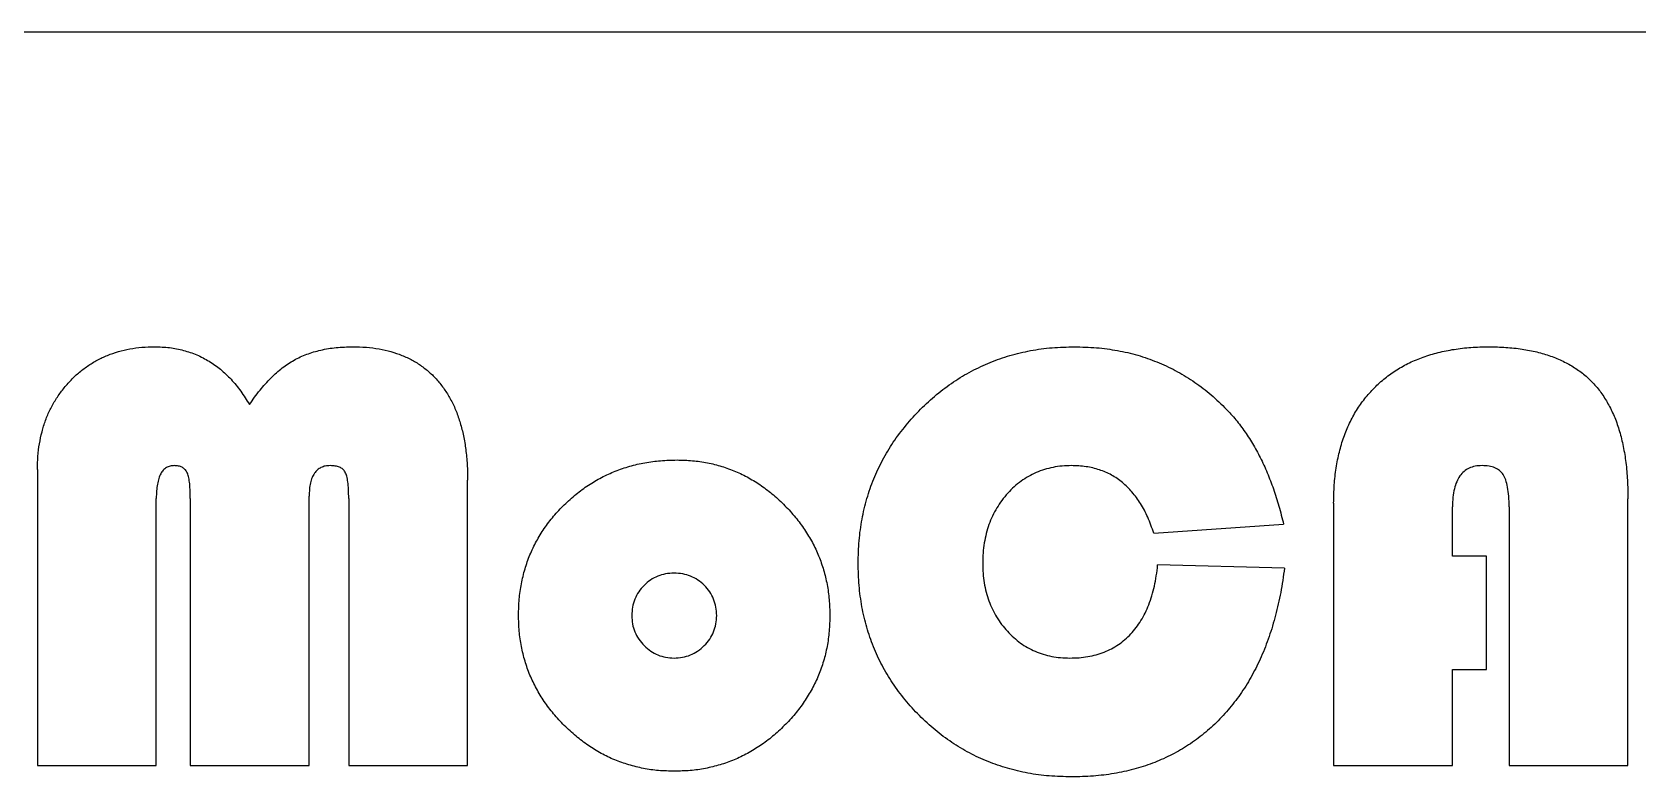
# Model space of a CAD drawing. Extents: x 0 to 255, y 0 to 328.
# Drawn here: x 110.77 to 150.17, y 129.47 to 147.75 of the extents above; entities that cross this region are included whole.
import ezdxf

# ---------------------------------------------------------------- set-up
doc = ezdxf.new("R2010")
doc.units = 0
doc.layers.add('Layer_1', color=7, linetype='CONTINUOUS')

msp = doc.modelspace()

# ---------------------------------------------------------------- linework, layer by layer
at = {"layer": 'Layer_1', "color": 7}
msp.add_lwpolyline([(150.662431, 147.751065), (110.162432, 147.751065)], dxfattribs=at)
at = {"layer": 'Layer_1', "color": 1}
for points in [[(110.898543, 137.016708), (110.898543, 129.751064)], [(121.454101, 129.751064), (121.454101, 136.758448)], [(117.565209, 129.751064), (117.565209, 136.359139)], [(113.815212, 129.751064), (113.815212, 136.307069)], [(114.648543, 136.307069), (114.648543, 129.751064)], [(118.537431, 136.307069), (118.537431, 129.751064)], [(142.704101, 136.194224), (142.704101, 129.751064)], [(145.620761, 134.889961), (145.620761, 136.100906)], [(147.009651, 136.100906), (147.009651, 129.751064)], [(149.926321, 129.751064), (149.926321, 136.294051)], [(138.290041, 135.45855), (141.475801, 135.673392)], [(146.454101, 134.889961), (145.620761, 134.889961)], [(146.454101, 132.11218), (146.454101, 134.889961)], [(141.497501, 134.594818), (138.385521, 134.675118)], [(145.620761, 132.11218), (146.454101, 132.11218)], [(145.620761, 129.751064), (145.620761, 132.11218)], [(110.898543, 129.751064), (113.815212, 129.751064)], [(114.648543, 129.751064), (117.565209, 129.751064)], [(118.537431, 129.751064), (121.454101, 129.751064)], [(142.704101, 129.751064), (145.620761, 129.751064)], [(147.009651, 129.751064), (149.926321, 129.751064)]]:
    msp.add_lwpolyline(points, dxfattribs=at)
for points in [[(112.61729, 139.818354), (112.70442, 139.853704), (112.793797, 139.883494), (112.884218, 139.909504)], [(112.884218, 139.909504), (112.977188, 139.936254), (113.07127, 139.958984), (113.166335, 139.976764)], [(113.166335, 139.976764), (113.263915, 139.995024), (113.36254, 140.008034), (113.461473, 140.015844)], [(113.461473, 140.015844), (113.565411, 140.024044), (113.669692, 140.026424), (113.773975, 140.028804)], [(113.773979, 140.028857), (113.896576, 140.025157), (114.019176, 140.021457), (114.140731, 140.007157)], [(114.140731, 140.007157), (114.257045, 139.993397), (114.372406, 139.970277), (114.485782, 139.939877)], [(114.485782, 139.939877), (114.596008, 139.910327), (114.70436, 139.873967), (114.809135, 139.829202)], [(117.506617, 139.844389), (117.618369, 139.886189), (117.73318, 139.919449), (117.849499, 139.946386)], [(117.849499, 139.946386), (117.973972, 139.975196), (118.10017, 139.996786), (118.227104, 140.009326)], [(118.227104, 140.009326), (118.363976, 140.022816), (118.501702, 140.025726), (118.639431, 140.028906)], [(118.639431, 140.028857), (118.749481, 140.026257), (118.859531, 140.023857), (118.969291, 140.015887)], [(118.969291, 140.015887), (119.073991, 140.008187), (119.178431, 139.995247), (119.281791, 139.976807)], [(119.281791, 139.976807), (119.379791, 139.959347), (119.476741, 139.936507), (119.572591, 139.909547)], [(119.572591, 139.909547), (119.664491, 139.883617), (119.755321, 139.853957), (119.843861, 139.818397)], [(134.761401, 139.814015), (134.927701, 139.862485), (135.096651, 139.901675), (135.267051, 139.933369)], [(135.267051, 139.933369), (135.441591, 139.965829), (135.617641, 139.990389), (135.794391, 140.004989)], [(135.794391, 140.004989), (135.976911, 140.020069), (136.160171, 140.024299), (136.343431, 140.028799)], [(136.343421, 140.028857), (136.523781, 140.024357), (136.704151, 140.019857), (136.883791, 140.005047)], [(136.883791, 140.005047), (137.057581, 139.990757), (137.230701, 139.966897), (137.402451, 139.935597)], [(137.402451, 139.935597), (137.569181, 139.905197), (137.734631, 139.867807), (137.897241, 139.820583)], [(144.904571, 139.777106), (145.024211, 139.819946), (145.145931, 139.856956), (145.269151, 139.887781)], [(145.269151, 139.887781), (145.397291, 139.919871), (145.527061, 139.945271), (145.657611, 139.965911)], [(145.657611, 139.965911), (145.795071, 139.987611), (145.933381, 140.004061), (146.072101, 140.013671)], [(146.072101, 140.013671), (146.217931, 140.023721), (146.364201, 140.026371), (146.510471, 140.028751)], [(146.510521, 140.028857), (146.650951, 140.025657), (146.791371, 140.022457), (146.931531, 140.013777)], [(146.931531, 140.013777), (147.063651, 140.005577), (147.195531, 139.992077), (147.326491, 139.972527)], [(147.326491, 139.972527), (147.449031, 139.954267), (147.570761, 139.930457), (147.691081, 139.900927)], [(147.691081, 139.900927), (147.804701, 139.873017), (147.917061, 139.839967), (148.027451, 139.801097)], [(111.905484, 139.384332), (111.976744, 139.445552), (112.051362, 139.502918), (112.12901, 139.555755)], [(112.12901, 139.555755), (112.20523, 139.607645), (112.284365, 139.655185), (112.365553, 139.699001)], [(112.365553, 139.699001), (112.447343, 139.743111), (112.531227, 139.783431), (112.61729, 139.818354)], [(114.809135, 139.829202), (114.913277, 139.784702), (115.013885, 139.731862), (115.110783, 139.672939)], [(115.110783, 139.672939), (115.208503, 139.613539), (115.302448, 139.547924), (115.390731, 139.475454)], [(116.629881, 139.264952), (116.717371, 139.352292), (116.809731, 139.434761), (116.907659, 139.510194)], [(116.907659, 139.510194), (116.999129, 139.580624), (117.095452, 139.644893), (117.196288, 139.70117)], [(117.196288, 139.70117), (117.295868, 139.75671), (117.399845, 139.804464), (117.506617, 139.844389)], [(119.843861, 139.818397), (119.930061, 139.783767), (120.014051, 139.743647), (120.095591, 139.699044)], [(120.095591, 139.699044), (120.174891, 139.655654), (120.251881, 139.608024), (120.325631, 139.555798)], [(120.325631, 139.555798), (120.399931, 139.503148), (120.471031, 139.445837), (120.538301, 139.384375)], [(133.817391, 139.429893), (133.967001, 139.509193), (134.120661, 139.580758), (134.277461, 139.644735)], [(134.277461, 139.644735), (134.435791, 139.709325), (134.597301, 139.766178), (134.761401, 139.814015)], [(137.897241, 139.820583), (138.056971, 139.774203), (138.213961, 139.718348), (138.368161, 139.655642)], [(138.368161, 139.655642), (138.521191, 139.593442), (138.671461, 139.524488), (138.817381, 139.447309)], [(144.253531, 139.462437), (144.354341, 139.526117), (144.458691, 139.584198), (144.566021, 139.636056)], [(144.566021, 139.636056), (144.676141, 139.689266), (144.789401, 139.735886), (144.904571, 139.777106)], [(148.027451, 139.801097), (148.132431, 139.764107), (148.235631, 139.721877), (148.335611, 139.673039)], [(148.335611, 139.673039), (148.432011, 139.625999), (148.525371, 139.572815), (148.615561, 139.514633)], [(148.615561, 139.514633), (148.703061, 139.458173), (148.787551, 139.397026), (148.867291, 139.330166)], [(111.512689, 138.967666), (111.571449, 139.043576), (111.633577, 139.116891), (111.699321, 139.186847)], [(111.699321, 139.186847), (111.764521, 139.256197), (111.833272, 139.322261), (111.905484, 139.384332)], [(115.390731, 139.475454), (115.482501, 139.400154), (115.568155, 139.317419), (115.648978, 139.230238)], [(115.648978, 139.230238), (115.733668, 139.138878), (115.813056, 139.042649), (115.885523, 138.941605)], [(116.360784, 138.9633), (116.444774, 139.068684), (116.534432, 139.169702), (116.629881, 139.264952)], [(120.538301, 139.384375), (120.606001, 139.322545), (120.669761, 139.256528), (120.729271, 139.18689)], [(120.729271, 139.18689), (120.789971, 139.1158), (120.846271, 139.040893), (120.898541, 138.963343)], [(132.962361, 138.854795), (133.096111, 138.965629), (133.234941, 139.070351), (133.379031, 139.167294)], [(133.379031, 139.167294), (133.520401, 139.262434), (133.666841, 139.350095), (133.817391, 139.429893)], [(138.817381, 139.447309), (138.964231, 139.369649), (139.106671, 139.283664), (139.244901, 139.191245)], [(139.244901, 139.191245), (139.384671, 139.097795), (139.520121, 138.997755), (139.648541, 138.889593)], [(143.704481, 139.021906), (143.787381, 139.105696), (143.875081, 139.184757), (143.967071, 139.258443)], [(143.967071, 139.258443), (144.058571, 139.331783), (144.154351, 139.39981), (144.253531, 139.462437)], [(148.867291, 139.330166), (148.946491, 139.263756), (149.021031, 139.191683), (149.090821, 139.115324)], [(149.090821, 139.115324), (149.161021, 139.038514), (149.226381, 138.957341), (149.286131, 138.872278)], [(111.211041, 138.485886), (111.253081, 138.571376), (111.299301, 138.654796), (111.349928, 138.735441)], [(111.349928, 138.735441), (111.400198, 138.815531), (111.454809, 138.892868), (111.512689, 138.967666)], [(115.885523, 138.941605), (115.962323, 138.834528), (116.031343, 138.722053), (116.100367, 138.609579)], [(116.100367, 138.609579), (116.184947, 138.729197), (116.269516, 138.848815), (116.360784, 138.9633)], [(120.898541, 138.963343), (120.951941, 138.884203), (121.001091, 138.802291), (121.046111, 138.718127)], [(121.046111, 138.718127), (121.092811, 138.630767), (121.135111, 138.540936), (121.171981, 138.449046)], [(132.569561, 138.496734), (132.694651, 138.622252), (132.825871, 138.741712), (132.962361, 138.854795)], [(139.648541, 138.889593), (139.780061, 138.778812), (139.904191, 138.659512), (140.028321, 138.540185)], [(143.266111, 138.46853), (143.328211, 138.568648), (143.396791, 138.664824), (143.470101, 138.757137)], [(143.470101, 138.757137), (143.543401, 138.849527), (143.621551, 138.938086), (143.704481, 139.021906)], [(149.286131, 138.872278), (149.348131, 138.784018), (149.404021, 138.691541), (149.455401, 138.596661)], [(111.098193, 138.223287), (111.131073, 138.312747), (111.168963, 138.400346), (111.211041, 138.485886)], [(121.171981, 138.449046), (121.210181, 138.353906), (121.242581, 138.256535), (121.271781, 138.158243)], [(132.211491, 138.101764), (132.324791, 138.238818), (132.444101, 138.370819), (132.569561, 138.496734)], [(140.028321, 138.540126), (140.112421, 138.451886), (140.196561, 138.363649), (140.275711, 138.271045)], [(143.094671, 138.151691), (143.146171, 138.260276), (143.202791, 138.366453), (143.266111, 138.46853)], [(149.455401, 138.596661), (149.509201, 138.497261), (149.558071, 138.395207), (149.600801, 138.290671)], [(110.948453, 137.650385), (110.964993, 137.748915), (110.986203, 137.846626), (111.011383, 137.943358)], [(111.011383, 137.943358), (111.036013, 138.037948), (111.064473, 138.131583), (111.098193, 138.223287)], [(121.271781, 138.158243), (121.302581, 138.054394), (121.329781, 137.949486), (121.352081, 137.843574)], [(131.898991, 137.685098), (131.995891, 137.829217), (132.100801, 137.967885), (132.211491, 138.101764)], [(140.275711, 138.271045), (140.356411, 138.176585), (140.432031, 138.077608), (140.503581, 137.975902)], [(140.503581, 137.975902), (140.577081, 137.871471), (140.646261, 137.764182), (140.711911, 137.654724)], [(142.953611, 137.810961), (142.994711, 137.926848), (143.042011, 138.040513), (143.094671, 138.151691)], [(149.600801, 138.290671), (149.646001, 138.180128), (149.684301, 138.06678), (149.717991, 137.952136)], [(149.717991, 137.952136), (149.753491, 137.831195), (149.783891, 137.708799), (149.809091, 137.585371)], [(110.911563, 137.340055), (110.919063, 137.443957), (110.931193, 137.547621), (110.948453, 137.650385)], [(121.352081, 137.843574), (121.375681, 137.731628), (121.393681, 137.618519), (121.408481, 137.505013)], [(131.636401, 137.246737), (131.716701, 137.397073), (131.803951, 137.543705), (131.898991, 137.685098)], [(140.711911, 137.654724), (140.779511, 137.541959), (140.843371, 137.426918), (140.902881, 137.309655)], [(142.845101, 137.446391), (142.875301, 137.569581), (142.911201, 137.691448), (142.953611, 137.810961)], [(149.809091, 137.585371), (149.836091, 137.453238), (149.857291, 137.319914), (149.874191, 137.186062)], [(110.898543, 137.016708), (110.901143, 137.124578), (110.903843, 137.232449), (110.911563, 137.340055)], [(121.408481, 137.505013), (121.424181, 137.384627), (121.436181, 137.263739), (121.443181, 137.142613)], [(121.443181, 137.142613), (121.450181, 137.014766), (121.452181, 136.886629), (121.454081, 136.758491)], [(125.432041, 137.096982), (125.554101, 137.131642), (125.678181, 137.159002), (125.803131, 137.181622)], [(125.803131, 137.181622), (125.931101, 137.204902), (126.059991, 137.222972), (126.189421, 137.233722)], [(126.189421, 137.233722), (126.323581, 137.244832), (126.458321, 137.248012), (126.593061, 137.251182)], [(126.592991, 137.251076), (126.719751, 137.247876), (126.846511, 137.244476), (126.972761, 137.233616)], [(126.972761, 137.233616), (127.095061, 137.223036), (127.216881, 137.205546), (127.337341, 137.181516)], [(127.337341, 137.181516), (127.455971, 137.157966), (127.573271, 137.127966), (127.688911, 137.092536)], [(131.419391, 136.786653), (131.483491, 136.943709), (131.556471, 137.097062), (131.636401, 137.246737)], [(140.902881, 137.309655), (140.964581, 137.188131), (141.021621, 137.064253), (141.074321, 136.938576)], [(142.767001, 137.053591), (142.787701, 137.185538), (142.813301, 137.316692), (142.845101, 137.446391)], [(149.874191, 137.186062), (149.892191, 137.043319), (149.905391, 136.899968), (149.913291, 136.756378)], [(113.875982, 136.797621), (113.861612, 136.752241), (113.851802, 136.705601), (113.843432, 136.658715)], [(113.923722, 136.910466), (113.903982, 136.874586), (113.888312, 136.836566), (113.875982, 136.797621)], [(113.986652, 136.999416), (113.962042, 136.972586), (113.941272, 136.942376), (113.923722, 136.910466)], [(114.062612, 137.062356), (114.034382, 137.045156), (114.008942, 137.023696), (113.986652, 136.999416)], [(114.151582, 137.099236), (114.120402, 137.091536), (114.090172, 137.079126), (114.062612, 137.062356)], [(114.253578, 137.112196), (114.219218, 137.109596), (114.184868, 137.107196), (114.151582, 137.099236)], [(114.362143, 137.101314), (114.326573, 137.108714), (114.290103, 137.110314), (114.253635, 137.112164)], [(114.448943, 137.070944), (114.421503, 137.084964), (114.392143, 137.095024), (114.362143, 137.101314)], [(114.518393, 137.021044), (114.498313, 137.041414), (114.474463, 137.057844), (114.448943, 137.070944)], [(114.568303, 136.949424), (114.555443, 136.975614), (114.538873, 137.000304), (114.518393, 137.021044)], [(114.603023, 136.847427), (114.594423, 136.882407), (114.584183, 136.917067), (114.568303, 136.949424)], [(114.629053, 136.706378), (114.622753, 136.753768), (114.614423, 136.800858), (114.603023, 136.847427)], [(117.63682, 136.81708), (117.62007, 136.77565), (117.60755, 136.73263), (117.59776, 136.689021)], [(117.69325, 136.923416), (117.67039, 136.890316), (117.65189, 136.854336), (117.63682, 136.81708)], [(117.76703, 137.005886), (117.73899, 136.981806), (117.71427, 136.953846), (117.69325, 136.923416)], [(117.85601, 137.064466), (117.8241, 137.048586), (117.79403, 137.029016), (117.76703, 137.005886)], [(117.960177, 137.101346), (117.924167, 137.093946), (117.889107, 137.080976), (117.85601, 137.064466)], [(118.081702, 137.112196), (118.040812, 137.109596), (117.999922, 137.109596), (117.960177, 137.101346)], [(118.207585, 137.101316), (118.165885, 137.107616), (118.123805, 137.110016), (118.081715, 137.112166)], [(118.311751, 137.073116), (118.278541, 137.087136), (118.243201, 137.095866), (118.207585, 137.101316)], [(118.392041, 137.023216), (118.368311, 137.044116), (118.340841, 137.060756), (118.311751, 137.073116)], [(118.448471, 136.953766), (118.433601, 136.979696), (118.414501, 137.003406), (118.392041, 137.023216)], [(118.487531, 136.853936), (118.477931, 136.888546), (118.466261, 136.922726), (118.448471, 136.953766)], [(118.515741, 136.712887), (118.509241, 136.760377), (118.500341, 136.807527), (118.487531, 136.853936)], [(124.420761, 136.632586), (124.524611, 136.700826), (124.631761, 136.764031), (124.741941, 136.821392)], [(124.741941, 136.821392), (124.851351, 136.878352), (124.963761, 136.929528), (125.078311, 136.975459)], [(125.078311, 136.975459), (125.194111, 137.021899), (125.312101, 137.062959), (125.432041, 137.096982)], [(127.688911, 137.092536), (127.802951, 137.057606), (127.915371, 137.017316), (128.025281, 136.971013)], [(128.025281, 136.971013), (128.136531, 136.924153), (128.245201, 136.871103), (128.350801, 136.812607)], [(128.350801, 136.812607), (128.457421, 136.753527), (128.560911, 136.688835), (128.661131, 136.619461)], [(131.252291, 136.30273), (131.299591, 136.466798), (131.354921, 136.628591), (131.419391, 136.786653)], [(135.037001, 136.730272), (134.978301, 136.687652), (134.921631, 136.642112), (134.867731, 136.593562)], [(135.217121, 136.847456), (135.155121, 136.811576), (135.095011, 136.772366), (135.037001, 136.730272)], [(135.405921, 136.942946), (135.341221, 136.914826), (135.278201, 136.882776), (135.217121, 136.847456)], [(135.607741, 137.016736), (135.539141, 136.996096), (135.471651, 136.971496), (135.405921, 136.942946)], [(135.818251, 137.068806), (135.747251, 137.054786), (135.676961, 137.037636), (135.607741, 137.016736)], [(136.039601, 137.101346), (135.965401, 137.094746), (135.891461, 137.083356), (135.818251, 137.068806)], [(136.271811, 137.112196), (136.194311, 137.109596), (136.116751, 137.108196), (136.039601, 137.101346)], [(136.627711, 137.08614), (136.510051, 137.10307), (136.390931, 137.10757), (136.271811, 137.11233)], [(136.955401, 137.00803), (136.848551, 137.04346), (136.738781, 137.07026), (136.627711, 137.08614)], [(137.252711, 136.879971), (137.158011, 136.931911), (137.058081, 136.973951), (136.955401, 137.00803)], [(137.519641, 136.6977), (137.436441, 136.76644), (137.347231, 136.828139), (137.252711, 136.879971)], [(141.074321, 136.938576), (141.129121, 136.807846), (141.179261, 136.67521), (141.226231, 136.541437)], [(142.719301, 136.636925), (142.729301, 136.77636), (142.745301, 136.915425), (142.767001, 137.053591)], [(145.800891, 136.858141), (145.769591, 136.814331), (145.743891, 136.766591), (145.722791, 136.717092)], [(145.902881, 136.968816), (145.864381, 136.936536), (145.830181, 136.899046), (145.800891, 136.858141)], [(146.028751, 137.049116), (145.983551, 137.027686), (145.941151, 137.000856), (145.902881, 136.968816)], [(146.176321, 137.096846), (146.125521, 137.087346), (146.075681, 137.071186), (146.028751, 137.049116)], [(146.345591, 137.112196), (146.288791, 137.109596), (146.231981, 137.107396), (146.176321, 137.096846)], [(146.516731, 137.099149), (146.460031, 137.108149), (146.402691, 137.110259), (146.345291, 137.112109)], [(146.662131, 137.057929), (146.615731, 137.078039), (146.566531, 137.091269), (146.516731, 137.099149)], [(146.777151, 136.988479), (146.742351, 137.016969), (146.703351, 137.040129), (146.662131, 137.057929)], [(146.863951, 136.892989), (146.840151, 136.928869), (146.810551, 136.961119), (146.777151, 136.988479)], [(146.926851, 136.760618), (146.910751, 136.806948), (146.890951, 136.852268), (146.863951, 136.892989)], [(146.972451, 136.584829), (146.961251, 136.644329), (146.946851, 136.70323), (146.926851, 136.760618)], [(149.913291, 136.756378), (149.921291, 136.602497), (149.923991, 136.448324), (149.926291, 136.294151)], [(113.821742, 136.49597), (113.816642, 136.43324), (113.815942, 136.370187), (113.815242, 136.307163)], [(113.843432, 136.658715), (113.833832, 136.604765), (113.826132, 136.550474), (113.821742, 136.49597)], [(114.644243, 136.52625), (114.641543, 136.58647), (114.636943, 136.646635), (114.629053, 136.706378)], [(114.648543, 136.307069), (114.648014, 136.380149), (114.647443, 136.453225), (114.644243, 136.52625)], [(117.57389, 136.534955), (117.56849, 136.476535), (117.56689, 136.41785), (117.56519, 136.359165)], [(117.59776, 136.689021), (117.58636, 136.638271), (117.57866, 136.586707), (117.57389, 136.534955)], [(118.530931, 136.530589), (118.528031, 136.591549), (118.523931, 136.652482), (118.515741, 136.712887)], [(118.537431, 136.307069), (118.535431, 136.381579), (118.534431, 136.456082), (118.530931, 136.530589)], [(123.826141, 136.150806), (123.918341, 136.241236), (124.014451, 136.327759), (124.114771, 136.409066)], [(124.114771, 136.409066), (124.212971, 136.488596), (124.315131, 136.563186), (124.420761, 136.632586)], [(128.661131, 136.619461), (128.763841, 136.548341), (128.863121, 136.4723), (128.958441, 136.391602)], [(128.958441, 136.391602), (129.056541, 136.308552), (129.150381, 136.220602), (129.240561, 136.129003)], [(134.709311, 136.435129), (134.658011, 136.378879), (134.609181, 136.320459), (134.563911, 136.25934)], [(134.867731, 136.593562), (134.812231, 136.543552), (134.759631, 136.490374), (134.709311, 136.435129)], [(137.756181, 136.465475), (137.683981, 136.549215), (137.604961, 136.627188), (137.519641, 136.6977)], [(137.964511, 136.181207), (137.902011, 136.280847), (137.832941, 136.376443), (137.756181, 136.465475)], [(141.226231, 136.541437), (141.275031, 136.402398), (141.320531, 136.262116), (141.360781, 136.120432)], [(142.704101, 136.194224), (142.707101, 136.341941), (142.709101, 136.489658), (142.719301, 136.636925)], [(145.631691, 136.337309), (145.623691, 136.258779), (145.622691, 136.179776), (145.620791, 136.100771)], [(145.666391, 136.543472), (145.649891, 136.475662), (145.638391, 136.406656), (145.631691, 136.337309)], [(145.722791, 136.717092), (145.698891, 136.661022), (145.680691, 136.602686), (145.666391, 136.543472)], [(147.000651, 136.363478), (146.995651, 136.437698), (146.986251, 136.511724), (146.972451, 136.584829)], [(147.009651, 136.100906), (147.008651, 136.188506), (147.007651, 136.276113), (147.000651, 136.363478)], [(123.563551, 135.868707), (123.646451, 135.966917), (123.734361, 136.060821), (123.826141, 136.150806)], [(129.240561, 136.129003), (129.330761, 136.037353), (129.417351, 135.942049), (129.498801, 135.842539)], [(131.132931, 135.797085), (131.164731, 135.967423), (131.204331, 136.136227), (131.252291, 136.30273)], [(134.440211, 136.072729), (134.401811, 136.008489), (134.366111, 135.942713), (134.333871, 135.875244)], [(134.563911, 136.25934), (134.519511, 136.19939), (134.478511, 136.136838), (134.440211, 136.072729)], [(138.142471, 135.846985), (138.091371, 135.962343), (138.031691, 136.07413), (137.964511, 136.181207)], [(141.360781, 136.120432), (141.402881, 135.97245), (141.439281, 135.822908), (141.475801, 135.673392)], [(123.142541, 135.254556), (123.201441, 135.362665), (123.266111, 135.467625), (123.335691, 135.569225)], [(123.335691, 135.569225), (123.406591, 135.672757), (123.482651, 135.772796), (123.563551, 135.868707)], [(129.498801, 135.842539), (129.578101, 135.745699), (129.652541, 135.644869), (129.722331, 135.540888)], [(129.722331, 135.540888), (129.791131, 135.438441), (129.855341, 135.332925), (129.913301, 135.224049)], [(131.061331, 135.269744), (131.075831, 135.446512), (131.100331, 135.622592), (131.132931, 135.797085)], [(134.247071, 135.666912), (134.220971, 135.594282), (134.198571, 135.520359), (134.179771, 135.445535)], [(134.333871, 135.875244), (134.301471, 135.807354), (134.272471, 135.737741), (134.247071, 135.666912)], [(138.290041, 135.45855), (138.244241, 135.589466), (138.198541, 135.720382), (138.142471, 135.846985)], [(122.984121, 134.922504), (123.030721, 135.035984), (123.083821, 135.146818), (123.142541, 135.254556)], [(129.913301, 135.224049), (129.970301, 135.116919), (130.021291, 135.006561), (130.067381, 134.894193)], [(131.037431, 134.718511), (131.041431, 134.902502), (131.046431, 135.086493), (131.061331, 135.269744)], [(134.132071, 135.213336), (134.118671, 135.132746), (134.107771, 135.051676), (134.101671, 134.97029)], [(134.179771, 135.445535), (134.160471, 135.368915), (134.145071, 135.291336), (134.132071, 135.213336)], [(122.862601, 134.575292), (122.897501, 134.692925), (122.937501, 134.809051), (122.984121, 134.922504)], [(130.067381, 134.894193), (130.113381, 134.781904), (130.154581, 134.66763), (130.188911, 134.551319)], [(134.101671, 134.97029), (134.095671, 134.88515), (134.093671, 134.799687), (134.092671, 134.7142)], [(122.773601, 134.212892), (122.797201, 134.335076), (122.827201, 134.455965), (122.862601, 134.575292)], [(126.119901, 134.397275), (126.058301, 134.372145), (125.999131, 134.341055), (125.944121, 134.303955)], [(126.310871, 134.453715), (126.245571, 134.442075), (126.181531, 134.422545), (126.119901, 134.397275)], [(126.519201, 134.473295), (126.449301, 134.469595), (126.379441, 134.466195), (126.310871, 134.453715)], [(126.731951, 134.453774), (126.661951, 134.466204), (126.590611, 134.469654), (126.519281, 134.473354)], [(126.925091, 134.397334), (126.862691, 134.422464), (126.797921, 134.442104), (126.731951, 134.453774)], [(127.103041, 134.304014), (127.047241, 134.341114), (126.987381, 134.372114), (126.925091, 134.397334)], [(130.188911, 134.551319), (130.223411, 134.434347), (130.250911, 134.315338), (130.273511, 134.195402)], [(131.061351, 134.171585), (131.046751, 134.353434), (131.042151, 134.535943), (131.037451, 134.718453)], [(134.092991, 134.714171), (134.093991, 134.631621), (134.095991, 134.549071), (134.101991, 134.466786)], [(134.101991, 134.466786), (134.107991, 134.388306), (134.117291, 134.3101), (134.130191, 134.232418)], [(138.305331, 134.154309), (138.324031, 134.237679), (138.340331, 134.321605), (138.353031, 134.406033)], [(138.353031, 134.406033), (138.366531, 134.495353), (138.376031, 134.585262), (138.385631, 134.675141)], [(141.497501, 134.594818), (141.469101, 134.396142), (141.440801, 134.19744), (141.404201, 134.000193)], [(122.721501, 133.833109), (122.731901, 133.960453), (122.749401, 134.087347), (122.773601, 134.212892)], [(125.653321, 134.013178), (125.615421, 133.957488), (125.583521, 133.897688), (125.557821, 133.83522)], [(125.785701, 134.171584), (125.736901, 134.122744), (125.692001, 134.07009), (125.653321, 134.013178)], [(125.944121, 134.303955), (125.887021, 134.265485), (125.834451, 134.220425), (125.785701, 134.171584)], [(127.263641, 134.171643), (127.214241, 134.220673), (127.160831, 134.265623), (127.103041, 134.304014)], [(127.396011, 134.013237), (127.357711, 134.070417), (127.312611, 134.123013), (127.263641, 134.171643)], [(127.489311, 133.835279), (127.464111, 133.897609), (127.433311, 133.957569), (127.396011, 134.013237)], [(130.273511, 134.195402), (130.296711, 134.072556), (130.314911, 133.948704), (130.325611, 133.824324)], [(131.130751, 133.646414), (131.098951, 133.820245), (131.075451, 133.995611), (131.061351, 134.171585)], [(134.130191, 134.232418), (134.142791, 134.156508), (134.158491, 134.081129), (134.177891, 134.006729)], [(134.177891, 134.006729), (134.196891, 133.934099), (134.219391, 133.862398), (134.245191, 133.79186)], [(138.244531, 133.919941), (138.267731, 133.997251), (138.287631, 134.075516), (138.305331, 134.154309)], [(141.404201, 134.000193), (141.369301, 133.812154), (141.327001, 133.625385), (141.278341, 133.440309)], [(122.704101, 133.438139), (122.707101, 133.569954), (122.711101, 133.70177), (122.721501, 133.833109)], [(125.501421, 133.642074), (125.489221, 133.572724), (125.485521, 133.502136), (125.481921, 133.431571)], [(125.557821, 133.83522), (125.532221, 133.77296), (125.513021, 133.708087), (125.501421, 133.642074)], [(127.545711, 133.642133), (127.534011, 133.708093), (127.514511, 133.772863), (127.489311, 133.835279)], [(127.565211, 133.43163), (127.561211, 133.50222), (127.558211, 133.572838), (127.545711, 133.642133)], [(130.325611, 133.824324), (130.336711, 133.695948), (130.339811, 133.56699), (130.342911, 133.438032)], [(131.247931, 133.145108), (131.200331, 133.310023), (131.161631, 133.477504), (131.130751, 133.646414)], [(134.245191, 133.79186), (134.270191, 133.72331), (134.298191, 133.655812), (134.329791, 133.590063)], [(134.329791, 133.590063), (134.361191, 133.524683), (134.396091, 133.460999), (134.433961, 133.399086)], [(138.079531, 133.494597), (138.112431, 133.561057), (138.141731, 133.629349), (138.168531, 133.69859)], [(138.168531, 133.69859), (138.196731, 133.77138), (138.222131, 133.845196), (138.244531, 133.919941)], [(122.721421, 133.049786), (122.710621, 133.178955), (122.707321, 133.308601), (122.704021, 133.438247)], [(125.481871, 133.43163), (125.485871, 133.36252), (125.489871, 133.293438), (125.501371, 133.225467)], [(125.501371, 133.225467), (125.512871, 133.159427), (125.532071, 133.094445), (125.557771, 133.032321)], [(127.489271, 133.032381), (127.515071, 133.094501), (127.534171, 133.159487), (127.545671, 133.225527)], [(127.545671, 133.225527), (127.557571, 133.293497), (127.561371, 133.362581), (127.565171, 133.43169)], [(130.342991, 133.438139), (130.339991, 133.307752), (130.336991, 133.177339), (130.325591, 133.047508)], [(134.433961, 133.399086), (134.472261, 133.336376), (134.513461, 133.2755), (134.557661, 133.216789)], [(134.557661, 133.216789), (134.601861, 133.158079), (134.648961, 133.101536), (134.698711, 133.047508)], [(137.858181, 133.136509), (137.900081, 133.191619), (137.938881, 133.249063), (137.975361, 133.307959)], [(137.975361, 133.307959), (138.012861, 133.368579), (138.047961, 133.430753), (138.079531, 133.494597)], [(141.278341, 133.440309), (141.231841, 133.263408), (141.179541, 133.088016), (141.119921, 132.915137)], [(122.773521, 132.676538), (122.749421, 132.799887), (122.731921, 132.924611), (122.721421, 133.049786)], [(125.557771, 133.032321), (125.583371, 132.970571), (125.615571, 132.911618), (125.653271, 132.856532)], [(125.653271, 132.856532), (125.692771, 132.798882), (125.738371, 132.74546), (125.787821, 132.695956)], [(127.259221, 132.696016), (127.308721, 132.745546), (127.354321, 132.798939), (127.393771, 132.856592)], [(127.393771, 132.856592), (127.431471, 132.911652), (127.463671, 132.970627), (127.489271, 133.032381)], [(130.325591, 133.047508), (130.314991, 132.922387), (130.296991, 132.797768), (130.273491, 132.67426)], [(131.412861, 132.667694), (131.349961, 132.823957), (131.294651, 132.983315), (131.247931, 133.145108)], [(134.698711, 133.047508), (134.748311, 132.993718), (134.800551, 132.942389), (134.854961, 132.893441)], [(134.854961, 132.893441), (134.907761, 132.845951), (134.962541, 132.800701), (135.019891, 132.758874)], [(137.421981, 132.722013), (137.476881, 132.759023), (137.529971, 132.798613), (137.580401, 132.841367)], [(137.580401, 132.841367), (137.631501, 132.884737), (137.679901, 132.931377), (137.725801, 132.980273)], [(137.725801, 132.980273), (137.772601, 133.030043), (137.816901, 133.082164), (137.858181, 133.136509)], [(141.119921, 132.915137), (141.062421, 132.74837), (140.997981, 132.583932), (140.926771, 132.422509)], [(122.862521, 132.316281), (122.827221, 132.434894), (122.797221, 132.555068), (122.773521, 132.676538)], [(125.787821, 132.695956), (125.837321, 132.646456), (125.890721, 132.600836), (125.948411, 132.561416)], [(125.948411, 132.561416), (126.003511, 132.523736), (126.062481, 132.491726), (126.124191, 132.465926)], [(126.124191, 132.465926), (126.184991, 132.440526), (126.248411, 132.421136), (126.312991, 132.409486)], [(126.312991, 132.409486), (126.380891, 132.397316), (126.450011, 132.393606), (126.519161, 132.389906)], [(126.519201, 132.389966), (126.589101, 132.393666), (126.658891, 132.397366), (126.727541, 132.409546)], [(126.727541, 132.409546), (126.793541, 132.421186), (126.858441, 132.440426), (126.920681, 132.465986)], [(126.920681, 132.465986), (126.983181, 132.491656), (127.042941, 132.523556), (127.098631, 132.561476)], [(127.098631, 132.561476), (127.156431, 132.600766), (127.209751, 132.646456), (127.259221, 132.696016)], [(130.273491, 132.67426), (130.250391, 132.552817), (130.221891, 132.432431), (130.186691, 132.314004)], [(131.623371, 132.211949), (131.545471, 132.360142), (131.475411, 132.512383), (131.412861, 132.667694)], [(135.019891, 132.758874), (135.076191, 132.717864), (135.134921, 132.680134), (135.195671, 132.646029)], [(135.195671, 132.646029), (135.256071, 132.612139), (135.318491, 132.581839), (135.382311, 132.554879)], [(135.382311, 132.554879), (135.446811, 132.527659), (135.512821, 132.503869), (135.579791, 132.483279)], [(135.579791, 132.483279), (135.647591, 132.462379), (135.716371, 132.444919), (135.785951, 132.431179)], [(135.785951, 132.431179), (135.857651, 132.417159), (135.930181, 132.407099), (136.002971, 132.400809)], [(136.002971, 132.400809), (136.078071, 132.394409), (136.153341, 132.392109), (136.228661, 132.389959)], [(136.228401, 132.389966), (136.304501, 132.392566), (136.380521, 132.392566), (136.456271, 132.398666)], [(136.456271, 132.398666), (136.528971, 132.404466), (136.601361, 132.414276), (136.673281, 132.426866)], [(136.673281, 132.426866), (136.742681, 132.439036), (136.811611, 132.453666), (136.879441, 132.472456)], [(136.879441, 132.472456), (136.944941, 132.490446), (137.009371, 132.512516), (137.072591, 132.537546)], [(137.072591, 132.537546), (137.133991, 132.561886), (137.194321, 132.589166), (137.252711, 132.620016)], [(137.252711, 132.620016), (137.311011, 132.650786), (137.367321, 132.685126), (137.421981, 132.722013)], [(140.926771, 132.422509), (140.858771, 132.268257), (140.784461, 132.11673), (140.703251, 131.968961)], [(122.984051, 131.971238), (122.937351, 132.083924), (122.897351, 132.199335), (122.862521, 132.316281)], [(130.186691, 132.314004), (130.151691, 132.196211), (130.109991, 132.080377), (130.063001, 131.966791)], [(131.881621, 131.777926), (131.787921, 131.917891), (131.701721, 132.062856), (131.623371, 132.211949)], [(123.142471, 131.641382), (123.084071, 131.748565), (123.030741, 131.858526), (122.984051, 131.971238)], [(123.335611, 131.324543), (123.266011, 131.426805), (123.201651, 131.532665), (123.142471, 131.641382)], [(129.906751, 131.636935), (129.847951, 131.528085), (129.783011, 131.42257), (129.713601, 131.320096)], [(130.063001, 131.966791), (130.016401, 131.85429), (129.964601, 131.743985), (129.906751, 131.636935)], [(132.187601, 131.367769), (132.079081, 131.499453), (131.976531, 131.63611), (131.881621, 131.777926)], [(140.703251, 131.968961), (140.623951, 131.82463), (140.537991, 131.683872), (140.445001, 131.547956)], [(123.563471, 131.022892), (123.482971, 131.119892), (123.406541, 131.220351), (123.335611, 131.324543)], [(129.713601, 131.320096), (129.643101, 131.216036), (129.568081, 131.115097), (129.487911, 131.018445)], [(132.539171, 130.979308), (132.416091, 131.103318), (132.298721, 131.232938), (132.187601, 131.367769)], [(140.445001, 131.547956), (140.353701, 131.414526), (140.255671, 131.28578), (140.152041, 131.161664)], [(123.826061, 130.734258), (123.734061, 130.826258), (123.646591, 130.922747), (123.563471, 131.022892)], [(129.487911, 131.018445), (129.405211, 130.918725), (129.317061, 130.823526), (129.225321, 130.731981)], [(132.925451, 130.625587), (132.790951, 130.737003), (132.662211, 130.855351), (132.539171, 130.979308)], [(140.152041, 131.161664), (140.049931, 131.039374), (139.942401, 130.921581), (139.828691, 130.810112)], [(124.114691, 130.471659), (124.014511, 130.554709), (123.918041, 130.642236), (123.826061, 130.734258)], [(124.416341, 130.2438), (124.312301, 130.31497), (124.211751, 130.391226), (124.114691, 130.471659)], [(128.938861, 130.469382), (128.842161, 130.388522), (128.741571, 130.312219), (128.637211, 130.241523)], [(129.225321, 130.731981), (129.133621, 130.640431), (129.038271, 130.552514), (128.938861, 130.469382)], [(133.335611, 130.319596), (133.193781, 130.414476), (133.056861, 130.516711), (132.925451, 130.625587)], [(139.474951, 130.497613), (139.353061, 130.400063), (139.226721, 130.308039), (139.095181, 130.224166)], [(139.828691, 130.810112), (139.716311, 130.69994), (139.597891, 130.595985), (139.474951, 130.497613)], [(124.731011, 130.050654), (124.622901, 130.109604), (124.517951, 130.174294), (124.416341, 130.2438)], [(125.063041, 129.892248), (124.949591, 129.938918), (124.838731, 129.991938), (124.731011, 130.050654)], [(128.322541, 130.050546), (128.215301, 129.992286), (128.105391, 129.938839), (127.992681, 129.89214)], [(128.637211, 130.241523), (128.535611, 130.172683), (128.430421, 130.109178), (128.322541, 130.050546)], [(133.767471, 130.061336), (133.619301, 130.140156), (133.475071, 130.226304), (133.335611, 130.319596)], [(134.223191, 129.848664), (134.067581, 129.911104), (133.915551, 129.98257), (133.767471, 130.061336)], [(139.095181, 130.224166), (138.964361, 130.140746), (138.828401, 130.065389), (138.689361, 129.996307)], [(125.408091, 129.770725), (125.291211, 129.805705), (125.175851, 129.845835), (125.063041, 129.892248)], [(125.766161, 129.681745), (125.645411, 129.705295), (125.525981, 129.735425), (125.408091, 129.770725)], [(126.139431, 129.629645), (126.014241, 129.639965), (125.889511, 129.657585), (125.766161, 129.681745)], [(127.289561, 129.681637), (127.166221, 129.657557), (127.041481, 129.639987), (126.916291, 129.629537)], [(127.647631, 129.770617), (127.529711, 129.735397), (127.410301, 129.705297), (127.289561, 129.681637)], [(127.992681, 129.89214), (127.880011, 129.84544), (127.764551, 129.80552), (127.647631, 129.770617)], [(134.700621, 129.685919), (134.538961, 129.732459), (134.379281, 129.786037), (134.223191, 129.848664)], [(135.201931, 129.566565), (135.033001, 129.598105), (134.865781, 129.638345), (134.700621, 129.685919)], [(137.799601, 129.662085), (137.639941, 129.619435), (137.478531, 129.583505), (137.315661, 129.555749)], [(138.257501, 129.8075), (138.107581, 129.75117), (137.954411, 129.703466), (137.799601, 129.662085)], [(138.689361, 129.996307), (138.548551, 129.926327), (138.404591, 129.862772), (138.257501, 129.8075)], [(126.527881, 129.612185), (126.398241, 129.615385), (126.268591, 129.618785), (126.139431, 129.629645)], [(126.916291, 129.629537), (126.787131, 129.618687), (126.657491, 129.615517), (126.527841, 129.612077)], [(135.724931, 129.497115), (135.549631, 129.511135), (135.374881, 129.534265), (135.201931, 129.566565)], [(136.271811, 129.473305), (136.089311, 129.478105), (135.906821, 129.482605), (135.724931, 129.497115)], [(136.807851, 129.494999), (136.629471, 129.482029), (136.450651, 129.477799), (136.271831, 129.473299)], [(137.315661, 129.555749), (137.147561, 129.527119), (136.977911, 129.507249), (136.807851, 129.494999)]]:
    msp.add_open_spline(points, degree=3, dxfattribs=at)

doc.saveas('drawing.dxf')
